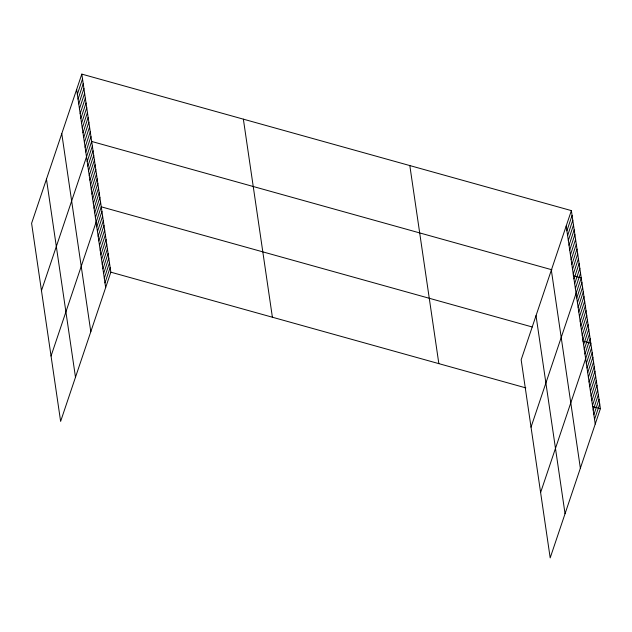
<?xml version="1.0" encoding="UTF-8"?>
<svg xmlns="http://www.w3.org/2000/svg" width="632" height="632" viewBox="0 0 632 632"><rect width="100%" height="100%" fill="white"/><g stroke="black" fill="none" stroke-linecap="round" stroke-linejoin="round"><path stroke-width="0.95" d="M81.812 74.118L31.6 223.325L60.625 421.386L110.837 272.179L81.812 74.118L571.375 210.614L600.4 408.675L550.188 557.882L521.163 359.821L571.375 210.614M77.341 94.302L82.516 78.929M78.044 99.113L83.219 83.74M78.755 103.925L83.93 88.551M79.458 108.736L84.633 93.362M80.161 113.547L85.336 98.173M80.864 118.358L86.039 102.984M81.575 123.169L86.75 107.788M82.279 127.972L87.453 112.599M82.982 132.783L88.156 117.41M83.685 137.594L88.859 122.221M84.388 142.405L89.562 127.032M85.099 147.216L90.273 131.843M85.802 152.028L90.976 136.654M41.467 290.665L91.68 141.457L551.949 269.793M87.192 161.508L92.367 146.126M87.872 166.177L93.046 150.795M88.559 170.838L93.734 155.464M89.246 175.506L94.413 160.133M89.926 180.175L95.1 164.802M90.613 184.844L95.788 169.471M91.292 189.513L96.467 174.14M91.98 194.182L97.154 178.809M92.667 198.851L97.841 183.478M93.346 203.52L98.521 188.146M94.034 208.189L99.208 192.815M94.713 212.858L99.888 197.484M95.4 217.527L100.575 202.153M51.05 356.021L101.262 206.822L532.239 326.981M96.767 226.864L101.942 211.491M97.454 231.533L102.629 216.16M98.134 236.202L103.308 220.829M98.821 240.871L103.996 225.498M99.508 245.54L104.683 230.167M100.188 250.209L105.362 234.835M100.875 254.878L106.05 239.504M101.555 259.547L106.729 244.173M102.242 264.216L107.416 248.834M102.929 268.884L108.104 253.503M103.609 273.545L108.783 258.172M104.296 278.214L109.47 262.841M104.975 282.883L110.15 267.51M566.904 230.798L572.078 215.425M567.615 235.61L572.782 220.236M568.318 240.421L573.493 225.047M569.021 245.232L574.196 229.858M569.724 250.043L574.899 234.67M570.427 254.854L575.602 239.481M571.138 259.665L576.313 244.284M571.841 264.468L577.016 249.095M572.545 269.279L577.719 253.906M573.248 274.091L578.422 258.717M573.959 278.902L579.133 263.528M574.662 283.713L579.836 268.339M575.365 288.524L580.539 273.15M531.03 427.161L581.243 277.962L573.256 275.734M576.755 298.004L581.93 282.623M577.435 302.673L582.609 287.291M578.122 307.334L583.297 291.96M578.809 312.003L583.984 296.629M579.489 316.672L584.663 301.298M580.176 321.34L585.351 305.967M580.855 326.009L586.03 310.636M581.543 330.678L586.717 315.305M582.23 335.347L587.404 319.974M582.909 340.016L588.084 324.643M583.597 344.685L588.771 329.312M584.276 349.354L589.451 333.98M584.963 354.023L590.138 338.649M540.613 492.518L590.825 343.318L582.83 341.09M586.33 363.361L591.505 347.987M587.017 368.029L592.192 352.656M587.697 372.698L592.871 357.325M588.384 377.367L593.559 361.994M589.071 382.036L594.246 366.663M589.751 386.705L594.925 371.332M590.438 391.374L595.613 376M591.118 396.043L596.292 380.669M591.805 400.712L596.979 385.33M592.492 405.381L597.667 389.999M593.172 410.049L598.346 394.668M593.859 414.711L599.033 399.337M594.538 419.379L599.713 404.006M110.837 272.179L525.832 387.89M592.413 406.447L600.4 408.675M566.201 225.995L595.226 424.048M551.341 270.156L580.366 468.217M536.023 315.652L565.048 513.713M409.82 165.576L438.845 363.637M243.367 119.164L272.392 317.225M76.638 89.499L105.663 287.552M61.778 133.66L90.803 331.721M46.46 179.156L75.484 377.217"/></g></svg>
